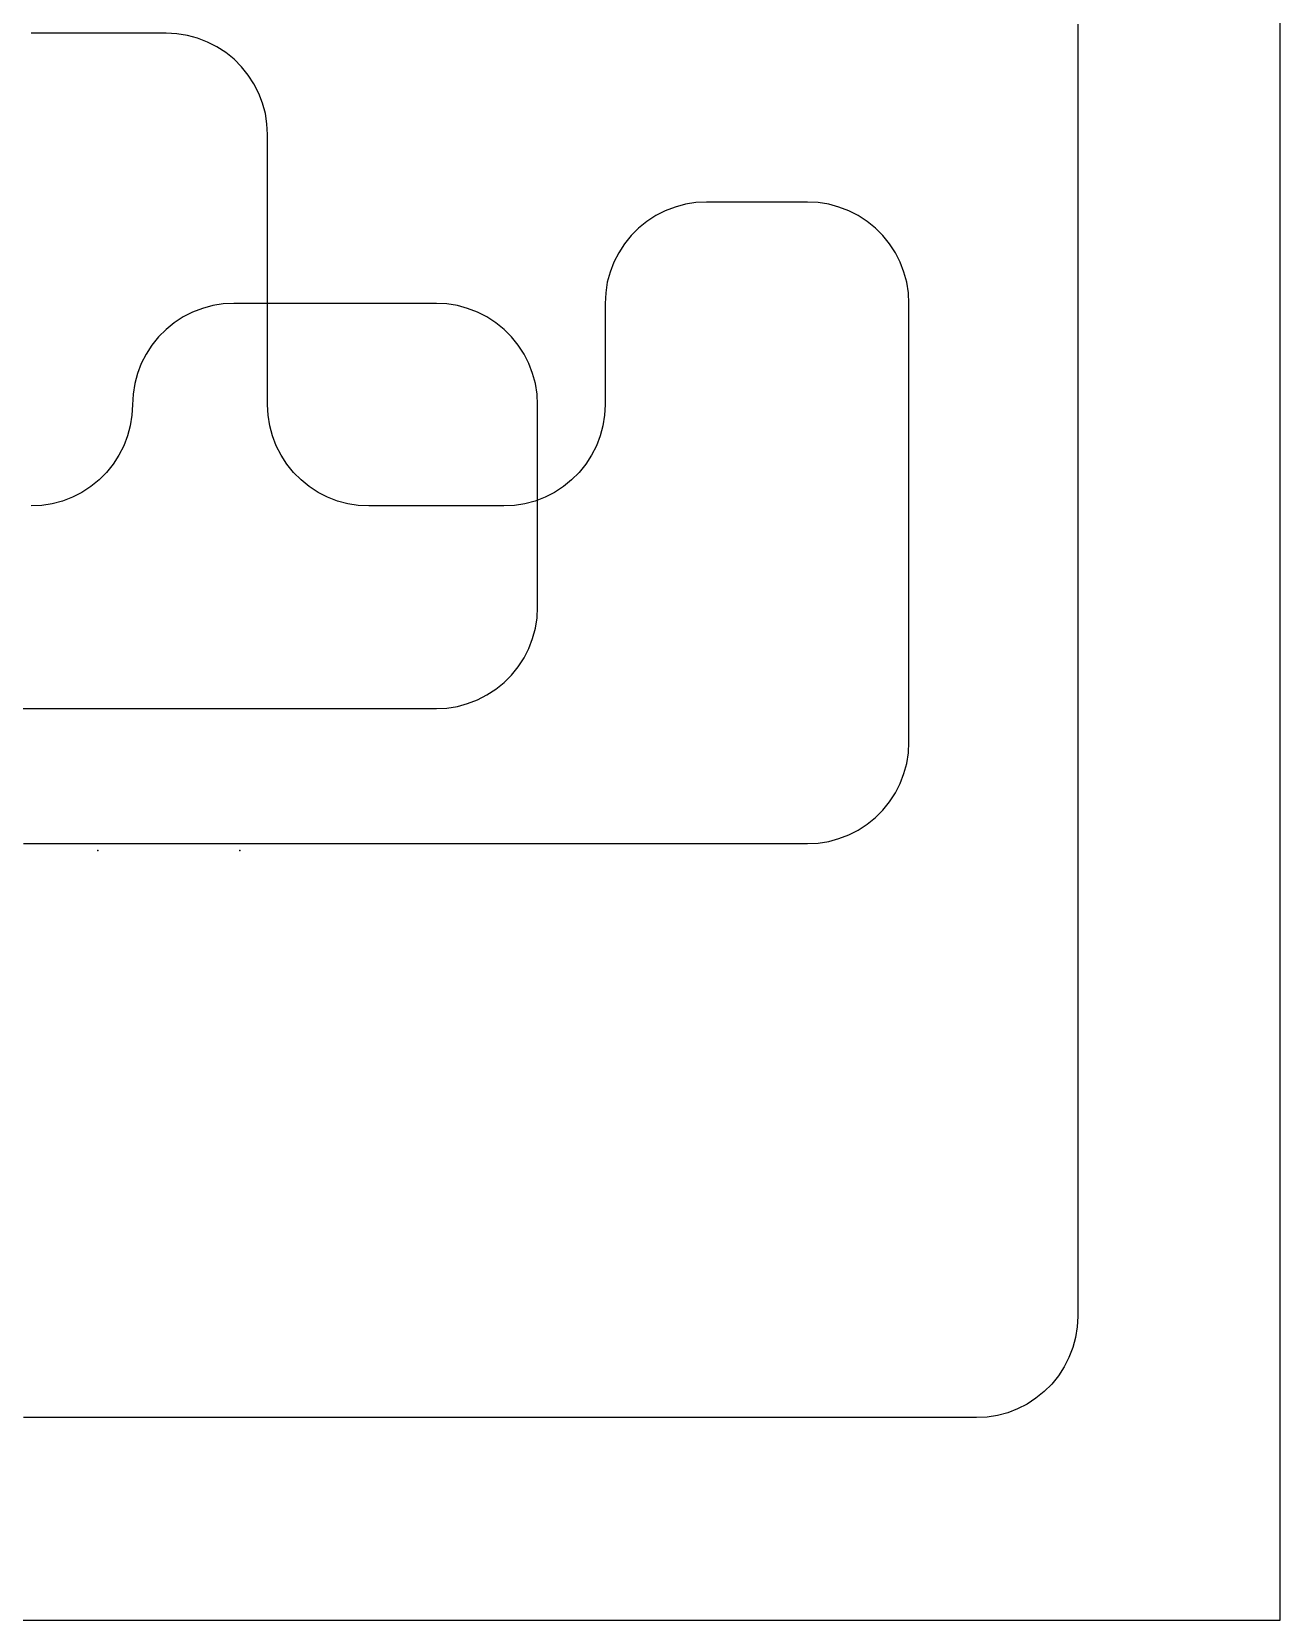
# Model space of a CAD drawing. Header units: millimetres. Extents: x 180000 to 328000, y 0 to 160000.
# Drawn here: x 254029 to 328000, y 0 to 94088 of the extents above; entities that cross this region are included whole.
import ezdxf

# ---------------------------------------------------------------- set-up
doc = ezdxf.new("R2010")
doc.units = ezdxf.units.MM
for name, color, linetype in [('CVS2_GUIDES', 2, 'Continuous'), ('FLOOR', 8, 'Continuous'), ('LOWER', 4, 'Continuous'), ('MIDDLE', 30, 'Continuous'), ('UPPER', 3, 'Continuous')]:
    doc.layers.add(name, color=color, linetype=linetype)

msp = doc.modelspace()

# ---------------------------------------------------------------- linework, layer by layer
at = {"layer": 'CVS2_GUIDES'}
for p in [(257941, 45600, 470), (266353, 45600, 470)]:
    msp.add_point(p, dxfattribs=at)
at = {"layer": 'FLOOR'}
msp.add_lwpolyline([(180000, 0), (328000, 0), (328000, 160000), (180000, 160000)], close=True, dxfattribs=at)
at = {"layer": 'LOWER'}
for p, q in [((263000, 77196, 350), (262473, 76854, 350)), ((263560, 77481, 350), (263000, 77196, 350)), ((264146, 77706, 350), (263560, 77481, 350)), ((264753, 77869, 350), (264146, 77706, 350)), ((265373, 77967, 350), (264753, 77869, 350)), ((266000, 78000, 350), (265373, 77967, 350)), ((266632, 78000, 350), (266000, 78000, 350)), ((267263, 78000, 350), (266632, 78000, 350)), ((267895, 78000, 350), (267263, 78000, 350)), ((268526, 78000, 350), (267895, 78000, 350)), ((269158, 78000, 350), (268526, 78000, 350)), ((269789, 78000, 350), (269158, 78000, 350)), ((270421, 78000, 350), (269789, 78000, 350)), ((271053, 78000, 350), (270421, 78000, 350)), ((271684, 78000, 350), (271053, 78000, 350)), ((272316, 78000, 350), (271684, 78000, 350)), ((272947, 78000, 350), (272316, 78000, 350)), ((273579, 78000, 350), (272947, 78000, 350)), ((274211, 78000, 350), (273579, 78000, 350)), ((274842, 78000, 350), (274211, 78000, 350)), ((275474, 78000, 350), (274842, 78000, 350)), ((276105, 78000, 350), (275474, 78000, 350)), ((276737, 78000, 350), (276105, 78000, 350)), ((277368, 78000, 350), (276737, 78000, 350)), ((278000, 78000, 350), (277368, 78000, 350)), ((278627, 77967, 350), (278000, 78000, 350)), ((279247, 77869, 350), (278627, 77967, 350)), ((279854, 77706, 350), (279247, 77869, 350)), ((280440, 77481, 350), (279854, 77706, 350)), ((281000, 77196, 350), (280440, 77481, 350)), ((281527, 76854, 350), (281000, 77196, 350)), ((316000, 77676, 2433), (316000, 77027, 2399)), ((261985, 76459, 350), (261541, 76015, 350)), ((262473, 76854, 350), (261985, 76459, 350)), ((282015, 76459, 350), (281527, 76854, 350)), ((282459, 76015, 350), (282015, 76459, 350)), ((316000, 77027, 2399), (316000, 76378, 2365)), ((316000, 76378, 2365), (316000, 75730, 2331)), ((261146, 75527, 350), (260804, 75000, 350)), ((261541, 76015, 350), (261146, 75527, 350)), ((282854, 75527, 350), (282459, 76015, 350)), ((283196, 75000, 350), (282854, 75527, 350)), ((316000, 75730, 2331), (316000, 75081, 2297)), ((260519, 74440, 350), (260294, 73854, 350)), ((260804, 75000, 350), (260519, 74440, 350)), ((283481, 74440, 350), (283196, 75000, 350)), ((283706, 73854, 350), (283481, 74440, 350)), ((316000, 75081, 2297), (316000, 74432, 2263)), ((316000, 74432, 2263), (316000, 73784, 2229)), ((260294, 73854, 350), (260131, 73247, 350)), ((283869, 73247, 350), (283706, 73854, 350)), ((316000, 73784, 2229), (316000, 73135, 2195)), ((260033, 72627, 350), (260000, 72000, 350)), ((260131, 73247, 350), (260033, 72627, 350)), ((283967, 72627, 350), (283869, 73247, 350)), ((284000, 72000, 350), (283967, 72627, 350)), ((316000, 73135, 2195), (316000, 72486, 2161)), ((316000, 72486, 2161), (316000, 71838, 2128)), ((260000, 72000, 350), (259967, 71373, 350)), ((284000, 71368, 350), (284000, 72000, 350)), ((316000, 71838, 2128), (316000, 71189, 2094)), ((259869, 70753, 350), (259706, 70146, 350)), ((259967, 71373, 350), (259869, 70753, 350)), ((284000, 70737, 350), (284000, 71368, 350)), ((284000, 70105, 350), (284000, 70737, 350)), ((316000, 71189, 2094), (316000, 70541, 2060)), ((259706, 70146, 350), (259481, 69560, 350)), ((284000, 69474, 350), (284000, 70105, 350)), ((316000, 70541, 2060), (316000, 69892, 2027)), ((316000, 69892, 2027), (316000, 69243, 1994)), ((259196, 69000, 350), (258854, 68473, 350)), ((259481, 69560, 350), (259196, 69000, 350)), ((284000, 68842, 350), (284000, 69474, 350)), ((284000, 68211, 350), (284000, 68842, 350)), ((316000, 69243, 1994), (316000, 68595, 1960)), ((258459, 67985, 350), (258015, 67541, 350)), ((258854, 68473, 350), (258459, 67985, 350)), ((284000, 67579, 350), (284000, 68211, 350)), ((316000, 68595, 1960), (316000, 67946, 1927)), ((316000, 67946, 1927), (316000, 67297, 1894)), ((257000, 66804, 350), (256440, 66519, 350)), ((257527, 67146, 350), (257000, 66804, 350)), ((258015, 67541, 350), (257527, 67146, 350)), ((284000, 66947, 350), (284000, 67579, 350)), ((284000, 66316, 350), (284000, 66947, 350)), ((316000, 67297, 1894), (316000, 66649, 1861)), ((254627, 66033, 350), (254000, 66000, 350)), ((255247, 66131, 350), (254627, 66033, 350)), ((255854, 66294, 350), (255247, 66131, 350)), ((256440, 66519, 350), (255854, 66294, 350)), ((284000, 65684, 350), (284000, 66316, 350)), ((316000, 66649, 1861), (316000, 66000, 1828)), ((316000, 66000, 1828), (316000, 65351, 1796)), ((284000, 65053, 350), (284000, 65684, 350)), ((284000, 64421, 350), (284000, 65053, 350)), ((316000, 65351, 1796), (316000, 64703, 1763)), ((284000, 63789, 350), (284000, 64421, 350)), ((316000, 64703, 1763), (316000, 64054, 1731)), ((316000, 64054, 1731), (316000, 63405, 1699)), ((284000, 63158, 350), (284000, 63789, 350)), ((284000, 62526, 350), (284000, 63158, 350)), ((316000, 63405, 1699), (316000, 62757, 1667)), ((284000, 61895, 350), (284000, 62526, 350)), ((316000, 62757, 1667), (316000, 62108, 1635)), ((316000, 62108, 1635), (316000, 61459, 1604)), ((284000, 61263, 350), (284000, 61895, 350)), ((284000, 60632, 350), (284000, 61263, 350)), ((316000, 61459, 1604), (316000, 60811, 1572)), ((284000, 60000, 350), (284000, 60632, 350)), ((316000, 60811, 1572), (316000, 60162, 1541)), ((283869, 58753, 350), (283967, 59373, 350)), ((283967, 59373, 350), (284000, 60000, 350)), ((316000, 60162, 1541), (316000, 59514, 1510)), ((316000, 59514, 1510), (316000, 58865, 1479)), ((283706, 58146, 350), (283869, 58753, 350)), ((316000, 58865, 1479), (316000, 58216, 1449)), ((283196, 57000, 350), (283481, 57560, 350)), ((283481, 57560, 350), (283706, 58146, 350)), ((316000, 58216, 1449), (316000, 57568, 1419)), ((316000, 57568, 1419), (316000, 56919, 1389)), ((282459, 55985, 350), (282854, 56473, 350)), ((282854, 56473, 350), (283196, 57000, 350)), ((316000, 56919, 1389), (316000, 56270, 1359)), ((281527, 55146, 350), (282015, 55541, 350)), ((282015, 55541, 350), (282459, 55985, 350)), ((316000, 56270, 1359), (316000, 55622, 1330)), ((316000, 55622, 1330), (316000, 54973, 1300)), ((280440, 54519, 350), (281000, 54804, 350)), ((281000, 54804, 350), (281527, 55146, 350)), ((316000, 54973, 1300), (316000, 54324, 1272)), ((253412, 54000, 350), (254059, 54000, 350)), ((254059, 54000, 350), (254706, 54000, 350)), ((254706, 54000, 350), (255353, 54000, 350)), ((255353, 54000, 350), (256000, 54000, 350)), ((256000, 54000, 350), (256647, 54000, 350)), ((256647, 54000, 350), (257294, 54000, 350)), ((257294, 54000, 350), (257941, 54000, 350)), ((257941, 54000, 350), (258588, 54000, 350)), ((258588, 54000, 350), (259235, 54000, 350)), ((259235, 54000, 350), (259882, 54000, 350)), ((259882, 54000, 350), (260529, 54000, 350)), ((260529, 54000, 350), (261176, 54000, 350)), ((261176, 54000, 350), (261824, 54000, 350)), ((261824, 54000, 350), (262471, 54000, 350)), ((262471, 54000, 350), (263118, 54000, 350)), ((263118, 54000, 350), (263765, 54000, 350)), ((263765, 54000, 350), (264412, 54000, 350)), ((264412, 54000, 350), (265059, 54000, 350)), ((265059, 54000, 350), (265706, 54000, 350)), ((265706, 54000, 350), (266353, 54000, 350)), ((266353, 54000, 350), (267000, 54000, 350)), ((267000, 54000, 350), (267647, 54000, 350)), ((267647, 54000, 350), (268294, 54000, 350)), ((268294, 54000, 350), (268941, 54000, 350)), ((268941, 54000, 350), (269588, 54000, 350)), ((269588, 54000, 350), (270235, 54000, 350)), ((270235, 54000, 350), (270882, 54000, 350)), ((270882, 54000, 350), (271529, 54000, 350)), ((271529, 54000, 350), (272176, 54000, 350)), ((272176, 54000, 350), (272824, 54000, 350)), ((272824, 54000, 350), (273471, 54000, 350)), ((273471, 54000, 350), (274118, 54000, 350)), ((274118, 54000, 350), (274765, 54000, 350)), ((274765, 54000, 350), (275412, 54000, 350)), ((275412, 54000, 350), (276059, 54000, 350)), ((276059, 54000, 350), (276706, 54000, 350)), ((276706, 54000, 350), (277353, 54000, 350)), ((277353, 54000, 350), (278000, 54000, 350)), ((278000, 54000, 350), (278627, 54033, 350)), ((278627, 54033, 350), (279247, 54131, 350)), ((279247, 54131, 350), (279854, 54294, 350)), ((279854, 54294, 350), (280440, 54519, 350)), ((316000, 54324, 1272), (316000, 53676, 1243)), ((316000, 53676, 1243), (316000, 53027, 1215)), ((316000, 53027, 1215), (316000, 52378, 1187)), ((316000, 52378, 1187), (316000, 51730, 1159)), ((316000, 51730, 1159), (316000, 51081, 1132)), ((316000, 51081, 1132), (316000, 50432, 1105)), ((316000, 50432, 1105), (316000, 49784, 1078)), ((316000, 49784, 1078), (316000, 49135, 1052)), ((316000, 49135, 1052), (316000, 48486, 1026)), ((316000, 48486, 1026), (316000, 47838, 1000)), ((316000, 47838, 1000), (316000, 47189, 975)), ((316000, 47189, 975), (316000, 46541, 950)), ((316000, 46541, 950), (316000, 45892, 925)), ((316000, 45892, 925), (316000, 45243, 901)), ((316000, 45243, 901), (316000, 44595, 877)), ((316000, 44595, 877), (316000, 43946, 854)), ((316000, 43946, 854), (316000, 43297, 831)), ((316000, 43297, 831), (316000, 42649, 809)), ((316000, 42649, 809), (316000, 42000, 787)), ((316000, 42000, 787), (316000, 41351, 765)), ((316000, 41351, 765), (316000, 40703, 744)), ((316000, 40703, 744), (316000, 40054, 723)), ((316000, 40054, 723), (316000, 39405, 703)), ((316000, 39405, 703), (316000, 38757, 684)), ((316000, 38757, 684), (316000, 38108, 664)), ((316000, 38108, 664), (316000, 37459, 646)), ((316000, 37459, 646), (316000, 36811, 627)), ((316000, 36811, 627), (316000, 36162, 610)), ((316000, 36162, 610), (316000, 35514, 592)), ((316000, 35514, 592), (316000, 34865, 576)), ((316000, 34865, 576), (316000, 34216, 559)), ((316000, 34216, 559), (316000, 33568, 544)), ((316000, 33568, 544), (316000, 32919, 529)), ((316000, 32919, 529), (316000, 32270, 514)), ((316000, 32270, 514), (316000, 31622, 500)), ((316000, 31622, 500), (316000, 30973, 487)), ((316000, 30973, 487), (316000, 30324, 474)), ((316000, 30324, 474), (316000, 29676, 462)), ((316000, 29676, 462), (316000, 29027, 450)), ((316000, 29027, 450), (316000, 28378, 439)), ((316000, 28378, 439), (316000, 27730, 428)), ((316000, 27730, 428), (316000, 27081, 419)), ((316000, 27081, 419), (316000, 26432, 409)), ((316000, 26432, 409), (316000, 25784, 401)), ((316000, 25784, 401), (316000, 25135, 393)), ((316000, 25135, 393), (316000, 24486, 385)), ((316000, 24486, 385), (316000, 23838, 379)), ((316000, 23838, 379), (316000, 23189, 373)), ((316000, 23189, 373), (316000, 22541, 368)), ((316000, 22541, 368), (316000, 21892, 363)), ((316000, 21892, 363), (316000, 21243, 359)), ((316000, 21243, 359), (316000, 20595, 356)), ((316000, 20595, 356), (316000, 19946, 353)), ((316000, 19946, 353), (316000, 19297, 351)), ((316000, 19297, 351), (316000, 18649, 350)), ((316000, 18000, 350), (315967, 17373, 350)), ((316000, 18649, 350), (316000, 18000, 350)), ((315967, 17373, 350), (315869, 16753, 350)), ((315706, 16146, 350), (315481, 15560, 350)), ((315869, 16753, 350), (315706, 16146, 350)), ((315481, 15560, 350), (315196, 15000, 350)), ((314854, 14473, 350), (314459, 13985, 350)), ((315196, 15000, 350), (314854, 14473, 350)), ((314015, 13541, 350), (313527, 13146, 350)), ((314459, 13985, 350), (314015, 13541, 350)), ((311854, 12294, 350), (311247, 12131, 350)), ((312440, 12519, 350), (311854, 12294, 350)), ((313000, 12804, 350), (312440, 12519, 350)), ((313527, 13146, 350), (313000, 12804, 350)), ((254185, 12000, 350), (253536, 12000, 350)), ((254834, 12000, 350), (254185, 12000, 350)), ((255483, 12000, 350), (254834, 12000, 350)), ((256132, 12000, 350), (255483, 12000, 350)), ((256781, 12000, 350), (256132, 12000, 350)), ((257430, 12000, 350), (256781, 12000, 350)), ((258079, 12000, 350), (257430, 12000, 350)), ((258728, 12000, 350), (258079, 12000, 350)), ((259377, 12000, 350), (258728, 12000, 350)), ((260026, 12000, 350), (259377, 12000, 350)), ((260675, 12000, 350), (260026, 12000, 350)), ((261325, 12000, 350), (260675, 12000, 350)), ((261974, 12000, 350), (261325, 12000, 350)), ((262623, 12000, 350), (261974, 12000, 350)), ((263272, 12000, 350), (262623, 12000, 350)), ((263921, 12000, 350), (263272, 12000, 350)), ((264570, 12000, 350), (263921, 12000, 350)), ((265219, 12000, 350), (264570, 12000, 350)), ((265868, 12000, 350), (265219, 12000, 350)), ((266517, 12000, 350), (265868, 12000, 350)), ((267166, 12000, 350), (266517, 12000, 350)), ((267815, 12000, 350), (267166, 12000, 350)), ((268464, 12000, 350), (267815, 12000, 350)), ((269113, 12000, 350), (268464, 12000, 350)), ((269762, 12000, 350), (269113, 12000, 350)), ((270411, 12000, 350), (269762, 12000, 350)), ((271060, 12000, 350), (270411, 12000, 350)), ((271709, 12000, 350), (271060, 12000, 350)), ((272358, 12000, 350), (271709, 12000, 350)), ((273007, 12000, 350), (272358, 12000, 350)), ((273656, 12000, 350), (273007, 12000, 350)), ((274305, 12000, 350), (273656, 12000, 350)), ((274954, 12000, 350), (274305, 12000, 350)), ((275603, 12000, 350), (274954, 12000, 350)), ((276252, 12000, 350), (275603, 12000, 350)), ((276901, 12000, 350), (276252, 12000, 350)), ((277550, 12000, 350), (276901, 12000, 350)), ((278199, 12000, 350), (277550, 12000, 350)), ((278848, 12000, 350), (278199, 12000, 350)), ((279497, 12000, 350), (278848, 12000, 350)), ((280146, 12000, 350), (279497, 12000, 350)), ((280795, 12000, 350), (280146, 12000, 350)), ((281444, 12000, 350), (280795, 12000, 350)), ((282093, 12000, 350), (281444, 12000, 350)), ((282742, 12000, 350), (282093, 12000, 350)), ((283391, 12000, 350), (282742, 12000, 350)), ((284040, 12000, 350), (283391, 12000, 350)), ((284689, 12000, 350), (284040, 12000, 350)), ((285338, 12000, 350), (284689, 12000, 350)), ((285987, 12000, 350), (285338, 12000, 350)), ((286636, 12000, 350), (285987, 12000, 350)), ((287285, 12000, 350), (286636, 12000, 350)), ((287934, 12000, 350), (287285, 12000, 350)), ((288583, 12000, 350), (287934, 12000, 350)), ((289232, 12000, 350), (288583, 12000, 350)), ((289881, 12000, 350), (289232, 12000, 350)), ((290530, 12000, 350), (289881, 12000, 350)), ((291179, 12000, 350), (290530, 12000, 350)), ((291828, 12000, 350), (291179, 12000, 350)), ((292477, 12000, 350), (291828, 12000, 350)), ((293126, 12000, 350), (292477, 12000, 350)), ((293775, 12000, 350), (293126, 12000, 350)), ((294424, 12000, 350), (293775, 12000, 350)), ((295073, 12000, 350), (294424, 12000, 350)), ((295722, 12000, 350), (295073, 12000, 350)), ((296371, 12000, 350), (295722, 12000, 350)), ((297020, 12000, 350), (296371, 12000, 350)), ((297669, 12000, 350), (297020, 12000, 350)), ((298318, 12000, 350), (297669, 12000, 350)), ((298967, 12000, 350), (298318, 12000, 350)), ((299616, 12000, 350), (298967, 12000, 350)), ((300265, 12000, 350), (299616, 12000, 350)), ((300914, 12000, 350), (300265, 12000, 350)), ((301563, 12000, 350), (300914, 12000, 350)), ((302212, 12000, 350), (301563, 12000, 350)), ((302861, 12000, 350), (302212, 12000, 350)), ((303510, 12000, 350), (302861, 12000, 350)), ((304159, 12000, 350), (303510, 12000, 350)), ((304808, 12000, 350), (304159, 12000, 350)), ((305457, 12000, 350), (304808, 12000, 350)), ((306106, 12000, 350), (305457, 12000, 350)), ((306755, 12000, 350), (306106, 12000, 350)), ((307404, 12000, 350), (306755, 12000, 350)), ((308053, 12000, 350), (307404, 12000, 350)), ((308702, 12000, 350), (308053, 12000, 350)), ((309351, 12000, 350), (308702, 12000, 350)), ((310000, 12000, 350), (309351, 12000, 350)), ((310627, 12033, 350), (310000, 12000, 350)), ((311247, 12131, 350), (310627, 12033, 350))]:
    msp.add_line(p, q, dxfattribs=at)
at = {"layer": 'MIDDLE'}
for p, q in [((316000, 94541, 3296), (316000, 93892, 3265)), ((316000, 93892, 3265), (316000, 93243, 3233)), ((316000, 93243, 3233), (316000, 92595, 3201)), ((316000, 92595, 3201), (316000, 91946, 3169)), ((316000, 91946, 3169), (316000, 91297, 3137)), ((316000, 91297, 3137), (316000, 90649, 3104)), ((316000, 90649, 3104), (316000, 90000, 3072)), ((316000, 90000, 3072), (316000, 89351, 3039)), ((316000, 89351, 3039), (316000, 88703, 3006)), ((316000, 88703, 3006), (316000, 88054, 2973)), ((316000, 88054, 2973), (316000, 87405, 2940)), ((316000, 87405, 2940), (316000, 86757, 2906)), ((316000, 86757, 2906), (316000, 86108, 2873)), ((316000, 86108, 2873), (316000, 85459, 2840)), ((316000, 85459, 2840), (316000, 84811, 2806)), ((316000, 84811, 2806), (316000, 84162, 2772)), ((316000, 84162, 2772), (316000, 83514, 2739)), ((316000, 83514, 2739), (316000, 82865, 2705)), ((316000, 82865, 2705), (316000, 82216, 2671)), ((316000, 82216, 2671), (316000, 81568, 2637)), ((316000, 81568, 2637), (316000, 80919, 2603)), ((316000, 80919, 2603), (316000, 80270, 2569)), ((316000, 80270, 2569), (316000, 79622, 2535)), ((316000, 79622, 2535), (316000, 78973, 2501)), ((316000, 78973, 2501), (316000, 78324, 2467)), ((316000, 78324, 2467), (316000, 77676, 2433))]:
    msp.add_line(p, q, dxfattribs=at)
at = {"layer": 'UPPER'}
for p, q in [((254615, 94000, 8750), (254000, 94000, 8750)), ((255231, 94000, 8750), (254615, 94000, 8750)), ((255846, 94000, 8750), (255231, 94000, 8750)), ((256462, 94000, 8750), (255846, 94000, 8750)), ((257077, 94000, 8750), (256462, 94000, 8750)), ((257692, 94000, 8750), (257077, 94000, 8750)), ((258308, 94000, 8750), (257692, 94000, 8750)), ((258923, 94000, 8750), (258308, 94000, 8750)), ((259538, 94000, 8750), (258923, 94000, 8750)), ((260154, 94000, 8750), (259538, 94000, 8750)), ((260769, 94000, 8750), (260154, 94000, 8750)), ((261385, 94000, 8750), (260769, 94000, 8750)), ((262000, 94000, 8750), (261385, 94000, 8750)), ((262627, 93967, 8750), (262000, 94000, 8750)), ((263247, 93869, 8750), (262627, 93967, 8750)), ((263854, 93706, 8750), (263247, 93869, 8750)), ((264440, 93481, 8750), (263854, 93706, 8750)), ((265000, 93196, 8750), (264440, 93481, 8750)), ((265527, 92854, 8750), (265000, 93196, 8750)), ((266015, 92459, 8750), (265527, 92854, 8750)), ((266459, 92015, 8750), (266015, 92459, 8750)), ((266854, 91527, 8750), (266459, 92015, 8750)), ((267196, 91000, 8750), (266854, 91527, 8750)), ((267481, 90440, 8750), (267196, 91000, 8750)), ((267706, 89854, 8750), (267481, 90440, 8750)), ((267869, 89247, 8750), (267706, 89854, 8750)), ((267967, 88627, 8750), (267869, 89247, 8750)), ((268000, 88000, 8750), (267967, 88627, 8750)), ((268000, 87360, 8750), (268000, 88000, 8750)), ((268000, 86720, 8750), (268000, 87360, 8750)), ((268000, 86080, 8750), (268000, 86720, 8750)), ((268000, 85440, 8750), (268000, 86080, 8750)), ((268000, 84800, 8750), (268000, 85440, 8750)), ((268000, 84160, 8750), (268000, 84800, 8750)), ((268000, 83520, 8750), (268000, 84160, 8750)), ((292753, 83869, 8750), (292146, 83706, 8750)), ((293373, 83967, 8750), (292753, 83869, 8750)), ((294000, 84000, 8750), (293373, 83967, 8750)), ((294600, 84000, 8750), (294000, 84000, 8750)), ((295200, 84000, 8750), (294600, 84000, 8750)), ((295800, 84000, 8750), (295200, 84000, 8750)), ((296400, 84000, 8750), (295800, 84000, 8750)), ((297000, 84000, 8750), (296400, 84000, 8750)), ((297600, 84000, 8750), (297000, 84000, 8750)), ((298200, 84000, 8750), (297600, 84000, 8750)), ((298800, 84000, 8750), (298200, 84000, 8750)), ((299400, 84000, 8750), (298800, 84000, 8750)), ((300000, 84000, 8750), (299400, 84000, 8750)), ((300627, 83967, 8750), (300000, 84000, 8750)), ((301247, 83869, 8750), (300627, 83967, 8750)), ((301854, 83706, 8750), (301247, 83869, 8750)), ((268000, 82880, 8750), (268000, 83520, 8750)), ((268000, 82240, 8750), (268000, 82880, 8750)), ((290473, 82854, 8750), (289985, 82459, 8750)), ((291000, 83196, 8750), (290473, 82854, 8750)), ((291560, 83481, 8750), (291000, 83196, 8750)), ((292146, 83706, 8750), (291560, 83481, 8750)), ((302440, 83481, 8750), (301854, 83706, 8750)), ((303000, 83196, 8750), (302440, 83481, 8750)), ((303527, 82854, 8750), (303000, 83196, 8750)), ((304015, 82459, 8750), (303527, 82854, 8750)), ((268000, 81600, 8750), (268000, 82240, 8750)), ((289541, 82015, 8750), (289146, 81527, 8750)), ((289985, 82459, 8750), (289541, 82015, 8750)), ((304459, 82015, 8750), (304015, 82459, 8750)), ((304854, 81527, 8750), (304459, 82015, 8750)), ((268000, 80960, 8750), (268000, 81600, 8750)), ((268000, 80320, 8750), (268000, 80960, 8750)), ((288804, 81000, 8750), (288519, 80440, 8750)), ((289146, 81527, 8750), (288804, 81000, 8750)), ((305196, 81000, 8750), (304854, 81527, 8750)), ((305481, 80440, 8750), (305196, 81000, 8750)), ((268000, 79680, 8750), (268000, 80320, 8750)), ((288519, 80440, 8750), (288294, 79854, 8750)), ((305706, 79854, 8750), (305481, 80440, 8750)), ((268000, 79040, 8750), (268000, 79680, 8750)), ((268000, 78400, 8750), (268000, 79040, 8750)), ((288131, 79247, 8750), (288033, 78627, 8750)), ((288294, 79854, 8750), (288131, 79247, 8750)), ((305869, 79247, 8750), (305706, 79854, 8750)), ((305967, 78627, 8750), (305869, 79247, 8750)), ((268000, 77760, 8750), (268000, 78400, 8750)), ((288033, 78627, 8750), (288000, 78000, 8750)), ((306000, 78000, 8750), (305967, 78627, 8750)), ((268000, 77120, 8750), (268000, 77760, 8750)), ((288000, 78000, 8750), (288000, 77400, 8750)), ((288000, 77400, 8750), (288000, 76800, 8750)), ((306000, 77350, 8750), (306000, 78000, 8750)), ((306000, 76700, 8750), (306000, 77350, 8750)), ((268000, 76480, 8750), (268000, 77120, 8750)), ((268000, 75840, 8750), (268000, 76480, 8750)), ((288000, 76800, 8750), (288000, 76200, 8750)), ((306000, 76050, 8750), (306000, 76700, 8750)), ((268000, 75200, 8750), (268000, 75840, 8750)), ((288000, 76200, 8750), (288000, 75600, 8750)), ((288000, 75600, 8750), (288000, 75000, 8750)), ((306000, 75400, 8750), (306000, 76050, 8750)), ((306000, 74750, 8750), (306000, 75400, 8750)), ((268000, 74560, 8750), (268000, 75200, 8750)), ((268000, 73920, 8750), (268000, 74560, 8750)), ((288000, 75000, 8750), (288000, 74400, 8750)), ((288000, 74400, 8750), (288000, 73800, 8750)), ((306000, 74100, 8750), (306000, 74750, 8750)), ((268000, 73280, 8750), (268000, 73920, 8750)), ((288000, 73800, 8750), (288000, 73200, 8750)), ((306000, 73450, 8750), (306000, 74100, 8750)), ((306000, 72800, 8750), (306000, 73450, 8750)), ((268000, 72640, 8750), (268000, 73280, 8750)), ((268000, 72000, 8750), (268000, 72640, 8750)), ((288000, 73200, 8750), (288000, 72600, 8750)), ((288000, 72600, 8750), (288000, 72000, 8750)), ((306000, 72150, 8750), (306000, 72800, 8750)), ((268033, 71373, 8750), (268000, 72000, 8750)), ((288000, 72000, 8750), (287967, 71373, 8750)), ((306000, 71500, 8750), (306000, 72150, 8750)), ((268131, 70753, 8750), (268033, 71373, 8750)), ((268294, 70146, 8750), (268131, 70753, 8750)), ((287869, 70753, 8750), (287706, 70146, 8750)), ((287967, 71373, 8750), (287869, 70753, 8750)), ((306000, 70850, 8750), (306000, 71500, 8750)), ((306000, 70200, 8750), (306000, 70850, 8750)), ((268519, 69560, 8750), (268294, 70146, 8750)), ((287706, 70146, 8750), (287481, 69560, 8750)), ((306000, 69550, 8750), (306000, 70200, 8750)), ((268804, 69000, 8750), (268519, 69560, 8750)), ((269146, 68473, 8750), (268804, 69000, 8750)), ((287196, 69000, 8750), (286854, 68473, 8750)), ((287481, 69560, 8750), (287196, 69000, 8750)), ((306000, 68900, 8750), (306000, 69550, 8750)), ((306000, 68250, 8750), (306000, 68900, 8750)), ((269541, 67985, 8750), (269146, 68473, 8750)), ((269985, 67541, 8750), (269541, 67985, 8750)), ((286459, 67985, 8750), (286015, 67541, 8750)), ((286854, 68473, 8750), (286459, 67985, 8750)), ((306000, 67600, 8750), (306000, 68250, 8750)), ((270473, 67146, 8750), (269985, 67541, 8750)), ((271000, 66804, 8750), (270473, 67146, 8750)), ((271560, 66519, 8750), (271000, 66804, 8750)), ((285000, 66804, 8750), (284440, 66519, 8750)), ((285527, 67146, 8750), (285000, 66804, 8750)), ((286015, 67541, 8750), (285527, 67146, 8750)), ((306000, 66950, 8750), (306000, 67600, 8750)), ((306000, 66300, 8750), (306000, 66950, 8750)), ((272146, 66294, 8750), (271560, 66519, 8750)), ((272753, 66131, 8750), (272146, 66294, 8750)), ((273373, 66033, 8750), (272753, 66131, 8750)), ((274000, 66000, 8750), (273373, 66033, 8750)), ((274615, 66000, 8750), (274000, 66000, 8750)), ((275231, 66000, 8750), (274615, 66000, 8750)), ((275846, 66000, 8750), (275231, 66000, 8750)), ((276462, 66000, 8750), (275846, 66000, 8750)), ((277077, 66000, 8750), (276462, 66000, 8750)), ((277692, 66000, 8750), (277077, 66000, 8750)), ((278308, 66000, 8750), (277692, 66000, 8750)), ((278923, 66000, 8750), (278308, 66000, 8750)), ((279538, 66000, 8750), (278923, 66000, 8750)), ((280154, 66000, 8750), (279538, 66000, 8750)), ((280769, 66000, 8750), (280154, 66000, 8750)), ((281385, 66000, 8750), (280769, 66000, 8750)), ((282000, 66000, 8750), (281385, 66000, 8750)), ((282627, 66033, 8750), (282000, 66000, 8750)), ((283247, 66131, 8750), (282627, 66033, 8750)), ((283854, 66294, 8750), (283247, 66131, 8750)), ((284440, 66519, 8750), (283854, 66294, 8750)), ((306000, 65650, 8750), (306000, 66300, 8750)), ((306000, 65000, 8750), (306000, 65650, 8750)), ((306000, 64350, 8750), (306000, 65000, 8750)), ((306000, 63700, 8750), (306000, 64350, 8750)), ((306000, 63050, 8750), (306000, 63700, 8750)), ((306000, 62400, 8750), (306000, 63050, 8750)), ((306000, 61750, 8750), (306000, 62400, 8750)), ((306000, 61100, 8750), (306000, 61750, 8750)), ((306000, 60450, 8750), (306000, 61100, 8750)), ((306000, 59800, 8750), (306000, 60450, 8750)), ((306000, 59150, 8750), (306000, 59800, 8750)), ((306000, 58500, 8750), (306000, 59150, 8750)), ((306000, 57850, 8750), (306000, 58500, 8750)), ((306000, 57200, 8750), (306000, 57850, 8750)), ((306000, 56550, 8750), (306000, 57200, 8750)), ((306000, 55900, 8750), (306000, 56550, 8750)), ((306000, 55250, 8750), (306000, 55900, 8750)), ((306000, 54600, 8750), (306000, 55250, 8750)), ((306000, 53950, 8750), (306000, 54600, 8750)), ((306000, 53300, 8750), (306000, 53950, 8750)), ((306000, 52650, 8750), (306000, 53300, 8750)), ((305967, 51373, 8750), (306000, 52000, 8750)), ((306000, 52000, 8750), (306000, 52650, 8750)), ((305869, 50753, 8750), (305967, 51373, 8750)), ((305481, 49560, 8750), (305706, 50146, 8750)), ((305706, 50146, 8750), (305869, 50753, 8750)), ((304854, 48473, 8750), (305196, 49000, 8750)), ((305196, 49000, 8750), (305481, 49560, 8750)), ((304015, 47541, 8750), (304459, 47985, 8750)), ((304459, 47985, 8750), (304854, 48473, 8750)), ((303000, 46804, 8750), (303527, 47146, 8750)), ((303527, 47146, 8750), (304015, 47541, 8750)), ((300627, 46033, 8750), (301247, 46131, 8750)), ((301247, 46131, 8750), (301854, 46294, 8750)), ((301854, 46294, 8750), (302440, 46519, 8750)), ((302440, 46519, 8750), (303000, 46804, 8750)), ((253548, 46000, 8750), (254194, 46000, 8750)), ((254194, 46000, 8750), (254839, 46000, 8750)), ((254839, 46000, 8750), (255484, 46000, 8750)), ((255484, 46000, 8750), (256129, 46000, 8750)), ((256129, 46000, 8750), (256774, 46000, 8750)), ((256774, 46000, 8750), (257419, 46000, 8750)), ((257419, 46000, 8750), (258065, 46000, 8750)), ((258065, 46000, 8750), (258710, 46000, 8750)), ((258710, 46000, 8750), (259355, 46000, 8750)), ((259355, 46000, 8750), (260000, 46000, 8750)), ((260000, 46000, 8750), (260645, 46000, 8750)), ((260645, 46000, 8750), (261290, 46000, 8750)), ((261290, 46000, 8750), (261935, 46000, 8750)), ((261935, 46000, 8750), (262581, 46000, 8750)), ((262581, 46000, 8750), (263226, 46000, 8750)), ((263226, 46000, 8750), (263871, 46000, 8750)), ((263871, 46000, 8750), (264516, 46000, 8750)), ((264516, 46000, 8750), (265161, 46000, 8750)), ((265161, 46000, 8750), (265806, 46000, 8750)), ((265806, 46000, 8750), (266452, 46000, 8750)), ((266452, 46000, 8750), (267097, 46000, 8750)), ((267097, 46000, 8750), (267742, 46000, 8750)), ((267742, 46000, 8750), (268387, 46000, 8750)), ((268387, 46000, 8750), (269032, 46000, 8750)), ((269032, 46000, 8750), (269677, 46000, 8750)), ((269677, 46000, 8750), (270323, 46000, 8750)), ((270323, 46000, 8750), (270968, 46000, 8750)), ((270968, 46000, 8750), (271613, 46000, 8750)), ((271613, 46000, 8750), (272258, 46000, 8750)), ((272258, 46000, 8750), (272903, 46000, 8750)), ((272903, 46000, 8750), (273548, 46000, 8750)), ((273548, 46000, 8750), (274194, 46000, 8750)), ((274194, 46000, 8750), (274839, 46000, 8750)), ((274839, 46000, 8750), (275484, 46000, 8750)), ((275484, 46000, 8750), (276129, 46000, 8750)), ((276129, 46000, 8750), (276774, 46000, 8750)), ((276774, 46000, 8750), (277419, 46000, 8750)), ((277419, 46000, 8750), (278065, 46000, 8750)), ((278065, 46000, 8750), (278710, 46000, 8750)), ((278710, 46000, 8750), (279355, 46000, 8750)), ((279355, 46000, 8750), (280000, 46000, 8750)), ((280000, 46000, 8750), (280645, 46000, 8750)), ((280645, 46000, 8750), (281290, 46000, 8750)), ((281290, 46000, 8750), (281935, 46000, 8750)), ((281935, 46000, 8750), (282581, 46000, 8750)), ((282581, 46000, 8750), (283226, 46000, 8750)), ((283226, 46000, 8750), (283871, 46000, 8750)), ((283871, 46000, 8750), (284516, 46000, 8750)), ((284516, 46000, 8750), (285161, 46000, 8750)), ((285161, 46000, 8750), (285806, 46000, 8750)), ((285806, 46000, 8750), (286452, 46000, 8750)), ((286452, 46000, 8750), (287097, 46000, 8750)), ((287097, 46000, 8750), (287742, 46000, 8750)), ((287742, 46000, 8750), (288387, 46000, 8750)), ((288387, 46000, 8750), (289032, 46000, 8750)), ((289032, 46000, 8750), (289677, 46000, 8750)), ((289677, 46000, 8750), (290323, 46000, 8750)), ((290323, 46000, 8750), (290968, 46000, 8750)), ((290968, 46000, 8750), (291613, 46000, 8750)), ((291613, 46000, 8750), (292258, 46000, 8750)), ((292258, 46000, 8750), (292903, 46000, 8750)), ((292903, 46000, 8750), (293548, 46000, 8750)), ((293548, 46000, 8750), (294194, 46000, 8750)), ((294194, 46000, 8750), (294839, 46000, 8750)), ((294839, 46000, 8750), (295484, 46000, 8750)), ((295484, 46000, 8750), (296129, 46000, 8750)), ((296129, 46000, 8750), (296774, 46000, 8750)), ((296774, 46000, 8750), (297419, 46000, 8750)), ((297419, 46000, 8750), (298065, 46000, 8750)), ((298065, 46000, 8750), (298710, 46000, 8750)), ((298710, 46000, 8750), (299355, 46000, 8750)), ((299355, 46000, 8750), (300000, 46000, 8750)), ((300000, 46000, 8750), (300627, 46033, 8750))]:
    msp.add_line(p, q, dxfattribs=at)

doc.saveas('drawing.dxf')
